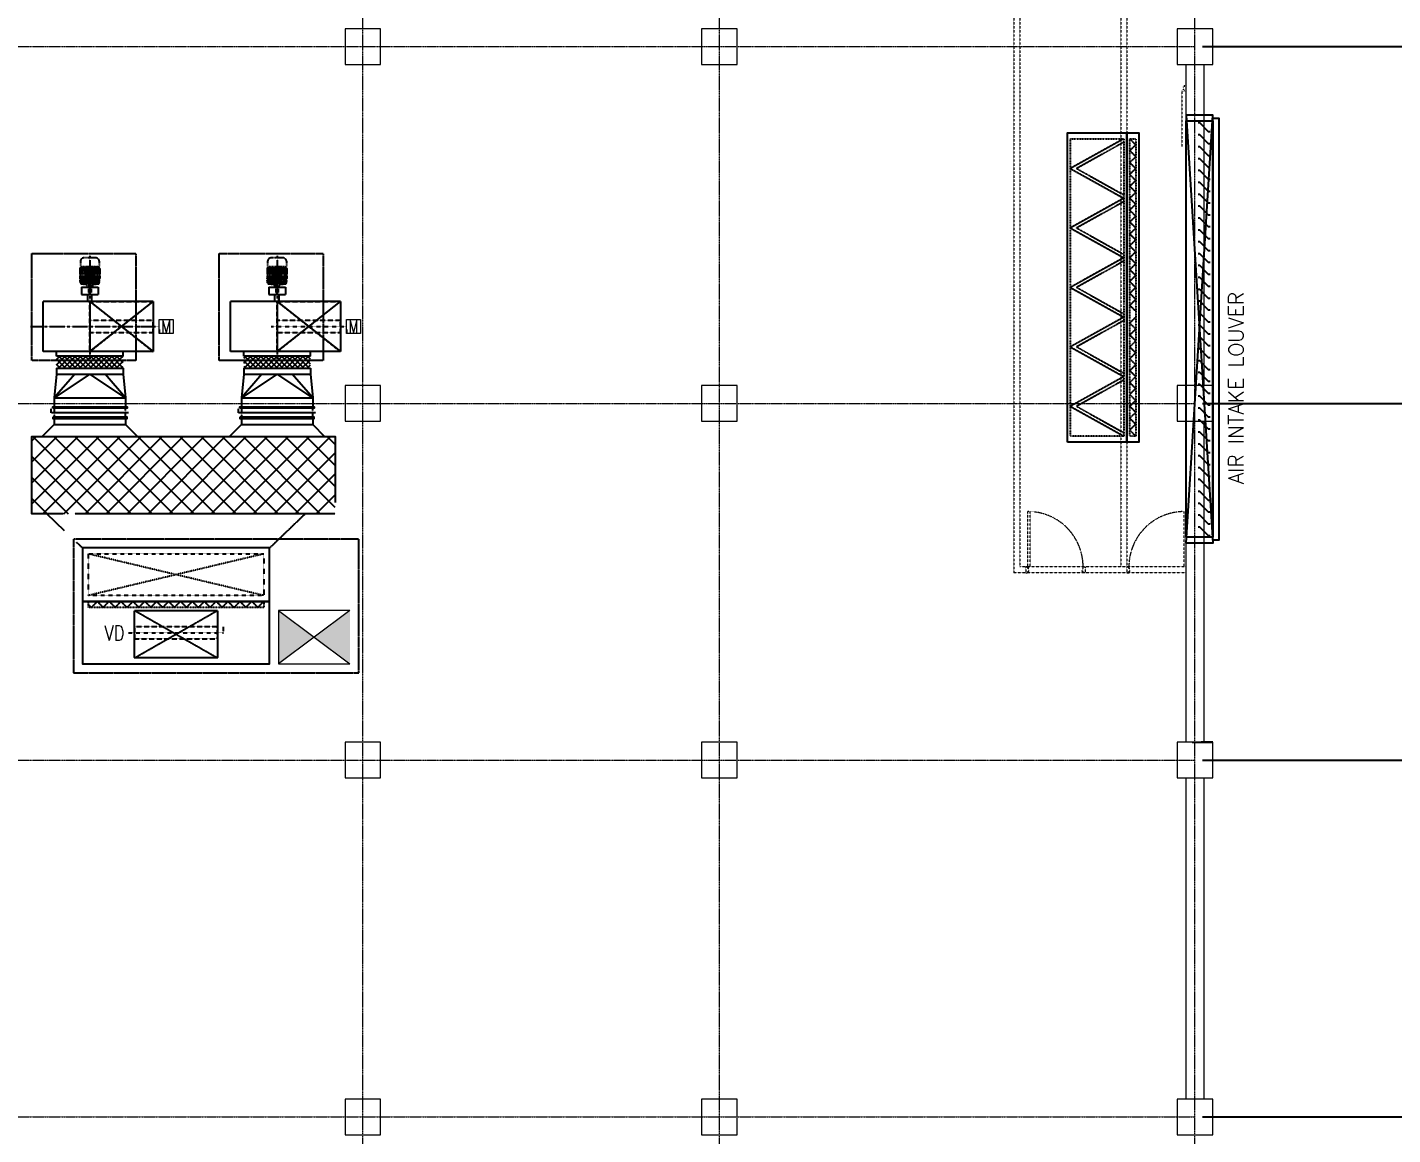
# Model space of a CAD drawing. Extents: x -59767 to 1106559, y -1290 to 1129522.
# Drawn here: x 135211 to 158185, y 562729 to 581354 of the extents above; entities that cross this region are included whole.
import ezdxf
from ezdxf.enums import TextEntityAlignment as Align

# ---------------------------------------------------------------- set-up
doc = ezdxf.new("R2010")
doc.units = 0
for name, pattern in [('CENTER', [2, 1.25, -0.25, 0.25, -0.25]), ('CENTER2', [1.125, 0.75, -0.125, 0.125, -0.125]), ('DASHED', [3.5, 2, -1.5]), ('HIDDEN', [0.375, 0.25, -0.125]), ('HIDDEN2', [0.1875, 0.125, -0.0625]), ('HIDDENX2', [0.75, 0.5, -0.25]), ('PHANTOM', [2.5, 1.25, -0.25, 0.25, -0.25, 0.25, -0.25]), ('PHANTOM2', [1.25, 0.625, -0.125, 0.125, -0.125, 0.125, -0.125])]:
    doc.linetypes.add(name, pattern=pattern)
doc.layers.get('0').update_dxf_attribs({"linetype": 'CONTINUOUS', "lineweight": 9})
doc.layers.get('Defpoints').update_dxf_attribs({"linetype": 'CONTINUOUS', "lineweight": 9})
for name, color, linetype in [('1', 2, 'CONTINUOUS'), ('D-OA', 3, 'CONTINUOUS'), ('EQ', 253, 'CONTINUOUS'), ('EQUIP', 6, 'CONTINUOUS'), ('EQUIP-PAD', 1, 'PHANTOM2'), ('EQUIPMENT', 6, 'CONTINUOUS'), ('SA-102', 3, 'CONTINUOUS'), ('SIZE', 2, 'CONTINUOUS'), ('VD', 2, 'HIDDEN')]:
    doc.layers.add(name, color=color, linetype=linetype)
for name, color, linetype, lineweight in [('COLUMN', 2, 'CONTINUOUS', 9), ('TEXT', 3, 'CONTINUOUS', 9), ('WALL_200', 3, 'CONTINUOUS', 9), ('중심선', 1, 'CENTER', 9), ('치수선', 6, 'CONTINUOUS', 9)]:
    doc.layers.add(name, color=color, linetype=linetype, lineweight=lineweight)
doc.styles.add('ROMANS', font='romans.shx', dxfattribs={"bigfont": 'whgtxt.shx'})
doc.styles.add('S', font='SIMPLEX')
doc.styles.get("Standard").update_dxf_attribs({"font": 'romans.shx', "bigfont": 'whtgtxt.shx'})
doc.dimstyles.new('ISO-25', dxfattribs={"dimscale": 200, "dimtxt": 3, "dimasz": 2.5, "dimexe": 1.25, "dimexo": 0.625, "dimtad": 1, "dimdec": 0, "dimdsep": 46, "dimtxsty": 'Standard', "dimcen": 2.5, "dimadec": 0, "dimazin": 0, "dimtp": 0.1, "dimtm": 0.1, "dimtfac": 0.6, "dimtdec": 0, "dimtmove": 0, "dimatfit": 3, "dimfxl": 1, "dimtvp": 1, "dimtolj": 1, "dimarcsym": 0})

# ---------------------------------------------------------------- blocks, each defined once
blk = doc.blocks.new('column600')
at = {"layer": 'COLUMN', "linetype": 'Continuous'}
blk.add_lwpolyline([(-300, -300), (300, -300), (300, 300), (-300, 300)], close=True, dxfattribs=at)
blk = doc.blocks.new('*D168')
at = {"layer": 'Defpoints', "color": 0}
for p in [(154858, 563029), (168302, 563029), (154858, 555029)]:
    blk.add_point(p, dxfattribs=at)
at = {"layer": '치수선', "color": 0, "lineweight": -2}
for p, q in [((154983, 563029), (168552, 563029)), ((168302, 555529), (168302, 562529)), ((154983, 555029), (168552, 555029))]:
    blk.add_line(p, q, dxfattribs=at)
at = {"layer": '치수선', "color": 0}
for points in [[(168386, 562529), (168219, 562529), (168302, 563029)], [(168219, 555529), (168386, 555529), (168302, 555029)]]:
    blk.add_solid(points, dxfattribs=at)
at = {"layer": '치수선', "color": 0, "insert": (167877, 559029), "char_height": 600, "attachment_point": 5, "rotation": 90}
blk.add_mtext('\\A1;8000', dxfattribs=at)
blk = doc.blocks.new('*D169')
at = {"layer": 'Defpoints', "color": 0}
for p in [(154858, 569029), (154858, 563029), (168302, 563029)]:
    blk.add_point(p, dxfattribs=at)
at = {"layer": '치수선', "color": 0, "lineweight": -2}
for p, q in [((154983, 569029), (168552, 569029)), ((168302, 568529), (168302, 563529)), ((154983, 563029), (168552, 563029))]:
    blk.add_line(p, q, dxfattribs=at)
at = {"layer": '치수선', "color": 0}
for points in [[(168386, 568529), (168219, 568529), (168302, 569029)], [(168219, 563529), (168386, 563529), (168302, 563029)]]:
    blk.add_solid(points, dxfattribs=at)
at = {"layer": '치수선', "color": 0, "insert": (167877, 566029), "char_height": 600, "attachment_point": 5, "rotation": 90}
blk.add_mtext('\\A1;6000', dxfattribs=at)
blk = doc.blocks.new('*D170')
at = {"layer": 'Defpoints', "color": 0}
for p in [(154858, 575029), (168302, 575029), (154858, 569029)]:
    blk.add_point(p, dxfattribs=at)
at = {"layer": '치수선', "color": 0, "lineweight": -2}
for p, q in [((154983, 575029), (168552, 575029)), ((168302, 569529), (168302, 574529)), ((154983, 569029), (168552, 569029))]:
    blk.add_line(p, q, dxfattribs=at)
at = {"layer": '치수선', "color": 0}
for points in [[(168386, 574529), (168219, 574529), (168302, 575029)], [(168219, 569529), (168386, 569529), (168302, 569029)]]:
    blk.add_solid(points, dxfattribs=at)
at = {"layer": '치수선', "color": 0, "insert": (167877, 572029), "char_height": 600, "attachment_point": 5, "rotation": 90}
blk.add_mtext('\\A1;6000', dxfattribs=at)
blk = doc.blocks.new('*D173')
at = {"layer": 'Defpoints', "color": 0}
for p in [(154858, 581029), (154858, 575029), (168302, 575029)]:
    blk.add_point(p, dxfattribs=at)
at = {"layer": '치수선', "color": 0, "lineweight": -2}
for p, q in [((154983, 581029), (168552, 581029)), ((168302, 580529), (168302, 575529)), ((154983, 575029), (168552, 575029))]:
    blk.add_line(p, q, dxfattribs=at)
at = {"layer": '치수선', "color": 0}
for points in [[(168386, 580529), (168219, 580529), (168302, 581029)], [(168219, 575529), (168386, 575529), (168302, 575029)]]:
    blk.add_solid(points, dxfattribs=at)
at = {"layer": '치수선', "color": 0, "insert": (167877, 578029), "char_height": 600, "attachment_point": 5, "rotation": 90}
blk.add_mtext('\\A1;6000', dxfattribs=at)
blk = doc.blocks.new('*D177')
at = {"layer": 'Defpoints', "color": 0}
for p in [(154858, 581679), (171393, 581679), (154858, 581029)]:
    blk.add_point(p, dxfattribs=at)
at = {"layer": '치수선', "color": 0, "lineweight": -2}
for p, q in [((171393, 582179), (171393, 584441)), ((154983, 581679), (171643, 581679)), ((171393, 581029), (171393, 581679)), ((154983, 581029), (171643, 581029)), ((171393, 580529), (171393, 580029))]:
    blk.add_line(p, q, dxfattribs=at)
at = {"layer": '치수선', "color": 0}
for points in [[(171310, 582179), (171477, 582179), (171393, 581679)], [(171477, 580529), (171310, 580529), (171393, 581029)]]:
    blk.add_solid(points, dxfattribs=at)
at = {"layer": '치수선', "color": 0, "insert": (170968, 583560), "char_height": 600, "attachment_point": 5, "rotation": 90}
blk.add_mtext('\\A1;650', dxfattribs=at)
blk = doc.blocks.new('15HPM1')
at = {"color": 6, "linetype": 'PHANTOM'}
for p, q in [((-21, -110), (-21, 0)), ((-21, 0), (0, 0)), ((21, 0), (0, 0)), ((21, -110), (21, 0)), ((-139, -218), (-167, -234)), ((-159, -163), (-165, -211)), ((-137, -211), (-165, -211)), ((-156, -161), (-163, -211)), ((-139, -218), (-163, -234)), ((-153, -161), (-159, -211)), ((-139, -218), (-159, -234)), ((-147, -163), (-153, -211)), ((-136, -218), (-153, -234)), ((-136, -218), (-153, -234)), ((-136, -218), (-153, -234)), ((-139, -167), (-145, -211)), ((-136, -218), (-145, -234)), ((-138, -167), (-144, -211)), ((-136, -218), (-144, -234)), ((-88, -146), (-140, -146)), ((-139, -215), (141, -215)), ((-139, -218), (-139, -215)), ((-131, -168), (-137, -215)), ((-136, -323), (-136, -218)), ((-130, -169), (-135, -211)), ((-131, -218), (-135, -234)), ((-128, -169), (-133, -211)), ((-133, -211), (-121, -211)), ((-126, -218), (-133, -234)), ((-126, -323), (-126, -218)), ((-104, -189), (-121, -189)), ((-121, -215), (-121, -189)), ((-121, -323), (-121, -215)), ((-103, -218), (-121, -218)), ((-117, -215), (-117, -189)), ((-117, -323), (-117, -218)), ((-114, -169), (-116, -189)), ((-109, -215), (-109, -189)), ((-109, -323), (-109, -218)), ((-106, -144), (-106, -141)), ((-103, -218), (-103, -215)), ((-98, -211), (-98, -174)), ((-86, -218), (-98, -234)), ((-96, -211), (-96, -175)), ((-76, -218), (-96, -234)), ((-90, -156), (-78, -144)), ((-89, -222), (-89, -215)), ((-88, -158), (-76, -146)), ((-82, -211), (-82, -177)), ((-73, -218), (-82, -234)), ((-81, -173), (-79, -164)), ((-80, -211), (-80, -179)), ((-63, -218), (-80, -234)), ((-79, -173), (-76, -165)), ((-76, -146), (-76, -157)), ((-76, -165), (-76, -211)), ((-76, -223), (-76, -218)), ((-65, -211), (-65, -178)), ((-60, -218), (-65, -234)), ((-63, -211), (-63, -179)), ((-48, -218), (-63, -234)), ((-63, -226), (-63, -218)), ((-60, -136), (-60, -120)), ((0, -138), (-60, -138)), ((0, -118), (-58, -118)), ((-57, -153), (-50, -145)), ((-54, -154), (-48, -146)), ((-48, -146), (-48, -211)), ((-48, -211), (-48, -184)), ((-48, -218), (-48, -428)), ((-45, -218), (-48, -234)), ((-45, -211), (-45, -185)), ((-33, -218), (-45, -234)), ((-40, -168), (-35, -163)), ((-38, -170), (-33, -165)), ((-33, -165), (-33, -211)), ((-33, -218), (-33, -428)), ((-30, -211), (-30, -171)), ((-27, -159), (-20, -145)), ((-27, -211), (-27, -171)), ((-18, -218), (-27, -234)), ((-24, -159), (-18, -146)), ((-22, -110), (0, -110)), ((-22, -118), (-22, -110)), ((-18, -146), (-18, -211)), ((-18, -218), (-18, -428)), ((-14, -218), (-14, -428)), ((-14, -218), (-11, -234)), ((-11, -211), (-11, -178)), ((-9, -172), (-4, -164)), ((-8, -211), (-8, -180)), ((-2, -218), (-8, -234)), ((-6, -173), (-2, -165)), ((22, -110), (0, -110)), ((0, -118), (58, -118)), ((0, -138), (60, -138)), ((6, -173), (2, -165)), ((2, -218), (8, -234)), ((9, -172), (4, -164)), ((8, -211), (8, -180)), ((11, -211), (11, -178)), ((14, -218), (11, -234)), ((14, -218), (14, -428)), ((18, -146), (18, -211)), ((24, -159), (18, -146)), ((18, -218), (18, -428)), ((18, -218), (27, -234)), ((27, -159), (20, -145)), ((22, -118), (22, -110)), ((27, -211), (27, -171)), ((30, -211), (30, -171)), ((33, -165), (33, -211)), ((38, -170), (33, -165)), ((33, -218), (33, -428)), ((33, -218), (45, -234)), ((40, -168), (35, -163)), ((45, -211), (45, -185)), ((45, -218), (48, -234)), ((48, -146), (48, -211)), ((54, -154), (48, -146)), ((48, -211), (48, -184)), ((48, -218), (48, -428)), ((48, -218), (63, -234)), ((57, -153), (50, -145)), ((60, -136), (60, -120)), ((60, -218), (65, -234)), ((63, -211), (63, -179)), ((63, -226), (63, -218)), ((63, -218), (80, -234)), ((65, -211), (65, -178)), ((73, -218), (82, -234)), ((88, -158), (76, -146)), ((76, -146), (76, -157)), ((76, -165), (76, -211)), ((79, -173), (76, -165)), ((76, -218), (96, -234)), ((76, -223), (76, -218)), ((90, -156), (78, -144)), ((81, -173), (79, -164)), ((80, -211), (80, -179)), ((82, -211), (82, -177)), ((86, -218), (98, -234)), ((88, -146), (140, -146)), ((89, -222), (89, -215)), ((96, -211), (96, -175)), ((98, -211), (98, -174)), ((103, -218), (103, -215)), ((103, -218), (121, -218)), ((104, -189), (121, -189)), ((106, -144), (106, -141)), ((109, -215), (109, -189)), ((109, -323), (109, -218)), ((114, -169), (116, -189)), ((117, -215), (117, -189)), ((117, -323), (117, -218)), ((121, -215), (121, -189)), ((133, -211), (121, -211)), ((121, -323), (121, -215)), ((126, -323), (126, -218)), ((126, -218), (133, -234)), ((128, -169), (133, -211)), ((130, -169), (135, -211)), ((131, -168), (137, -215)), ((131, -218), (135, -234)), ((136, -323), (136, -218)), ((136, -218), (153, -234)), ((136, -218), (153, -234)), ((136, -218), (153, -234)), ((136, -218), (145, -234)), ((136, -218), (144, -234)), ((137, -211), (165, -211)), ((138, -167), (144, -211)), ((139, -167), (145, -211)), ((139, -218), (139, -215)), ((139, -218), (167, -234)), ((139, -218), (163, -234)), ((139, -218), (159, -234)), ((147, -163), (153, -211)), ((153, -161), (159, -211)), ((156, -161), (163, -211)), ((159, -163), (165, -211)), ((-167, -323), (-167, -234)), ((-167, -412), (-167, -323)), ((-167, -412), (-139, -428)), ((-163, -323), (-163, -234)), ((-163, -412), (-163, -323)), ((-163, -412), (-139, -428)), ((-159, -323), (-159, -234)), ((-159, -412), (-159, -323)), ((-159, -412), (-139, -428)), ((-159, -431), (141, -431)), ((-159, -525), (-159, -431)), ((-153, -323), (-153, -234)), ((-153, -323), (-153, -234)), ((-153, -412), (-153, -323)), ((-153, -412), (-153, -323)), ((-153, -412), (-136, -428)), ((-153, -412), (-136, -428)), ((-153, -412), (-136, -428)), ((-145, -323), (-145, -234)), ((-145, -412), (-145, -323)), ((-145, -412), (-136, -428)), ((-144, -323), (-144, -234)), ((-144, -412), (-144, -323)), ((-144, -412), (-136, -428)), ((-139, -431), (-139, -428)), ((-136, -428), (-136, -323)), ((-135, -323), (-135, -234)), ((-135, -412), (-135, -323)), ((-135, -412), (-131, -428)), ((-133, -323), (-133, -234)), ((-133, -412), (-133, -323)), ((-133, -412), (-126, -428)), ((-126, -428), (-126, -323)), ((-121, -431), (-121, -323)), ((-121, -428), (-103, -428)), ((-117, -428), (-117, -323)), ((-109, -428), (-109, -323)), ((-103, -431), (-103, -428)), ((-98, -323), (-98, -234)), ((-98, -412), (-98, -323)), ((-98, -412), (-86, -428)), ((-96, -323), (-96, -234)), ((-96, -412), (-96, -323)), ((-96, -412), (-76, -428)), ((-89, -431), (-89, -424)), ((-82, -323), (-82, -234)), ((-82, -412), (-82, -323)), ((-82, -412), (-73, -428)), ((-80, -323), (-80, -234)), ((-80, -412), (-80, -323)), ((-80, -412), (-63, -428)), ((-76, -428), (-76, -423)), ((-65, -234), (-65, -412)), ((-65, -412), (-60, -428)), ((-63, -234), (-63, -412)), ((-63, -412), (-48, -428)), ((-63, -428), (-63, -420)), ((-48, -234), (-48, -412)), ((-48, -412), (-45, -428)), ((-45, -234), (-45, -412)), ((-45, -412), (-33, -428)), ((-30, -234), (-30, -428)), ((-27, -234), (-27, -412)), ((-27, -412), (-18, -428)), ((-11, -412), (-14, -428)), ((-11, -234), (-11, -412)), ((-8, -234), (-8, -412)), ((-8, -412), (-2, -428)), ((8, -412), (2, -428)), ((8, -234), (8, -412)), ((11, -234), (11, -412)), ((11, -412), (14, -428)), ((27, -412), (18, -428)), ((27, -234), (27, -412)), ((30, -234), (30, -428)), ((45, -412), (33, -428)), ((45, -234), (45, -412)), ((48, -412), (45, -428)), ((48, -234), (48, -412)), ((63, -412), (48, -428)), ((65, -412), (60, -428)), ((63, -234), (63, -412)), ((80, -412), (63, -428)), ((63, -428), (63, -420)), ((65, -234), (65, -412)), ((82, -412), (73, -428)), ((96, -412), (76, -428)), ((76, -428), (76, -423)), ((80, -323), (80, -234)), ((80, -412), (80, -323)), ((82, -323), (82, -234)), ((82, -412), (82, -323)), ((98, -412), (86, -428)), ((89, -431), (89, -424)), ((96, -323), (96, -234)), ((96, -412), (96, -323)), ((98, -323), (98, -234)), ((98, -412), (98, -323)), ((103, -431), (103, -428)), ((121, -428), (103, -428)), ((109, -428), (109, -323)), ((117, -428), (117, -323)), ((121, -431), (121, -323)), ((126, -428), (126, -323)), ((133, -412), (126, -428)), ((135, -412), (131, -428)), ((133, -323), (133, -234)), ((133, -412), (133, -323)), ((135, -323), (135, -234)), ((135, -412), (135, -323)), ((136, -428), (136, -323)), ((153, -412), (136, -428)), ((153, -412), (136, -428)), ((153, -412), (136, -428)), ((145, -412), (136, -428)), ((144, -412), (136, -428)), ((167, -412), (139, -428)), ((163, -412), (139, -428)), ((159, -412), (139, -428)), ((139, -431), (139, -428)), ((144, -323), (144, -234)), ((144, -412), (144, -323)), ((145, -323), (145, -234)), ((145, -412), (145, -323)), ((153, -323), (153, -234)), ((153, -323), (153, -234)), ((153, -412), (153, -323)), ((153, -412), (153, -323)), ((159, -323), (159, -234)), ((159, -412), (159, -323)), ((159, -525), (159, -431)), ((163, -323), (163, -234)), ((163, -412), (163, -323)), ((167, -323), (167, -234)), ((167, -412), (167, -323)), ((-102, -582), (103, -582))]:
    blk.add_line(p, q, dxfattribs=at)
for centre, radius, start, end in [((-140, -166), 19.4, 90, 172.2068), ((-140, -163), 16.7, 90, 172.2068), ((-136, -163), 16.7, 90, 172.2068), ((-127, -166), 19.4, 90, 172.2068), ((-116, -170), 23.6, 90.0001, 172.2068), ((-114, -170), 23.6, 90.0001, 172.2068), ((-104, -173), 27, 96.9319, 171.2119), ((-103, -173), 26.4, 90, 172.2068), ((-102, -173), 26.4, 90.0001, 172.2068), ((-88, -173), 26.4, 90.0001, 172.2068), ((-108, -144), 2, 273.5033, 359.995), ((-104, -141), 2, 93.9961, 180.0071), ((-67, -671), 533, 89.5181, 93.9956), ((-73, -174), 25, 134.5088, 180), ((-71, -175), 25, 134.5088, 180), ((-59, -179), 23.5, 163.9934, 180.0002), ((-59, -179), 20.8, 163.9934, 180.0002), ((-24, -178), 41.7, 142.4521, 180), ((-62, -136), 2, 269.5183, 359.9718), ((-21, -179), 41.7, 142.4521, 180), ((-58, -120), 2, 90, 180), ((-24, -185), 23.7, 133.2315, 180.0001), ((-24, -185), 20.8, 133.2315, 180.0001), ((-2, -171), 27.8, 154.3206, 180.0001), ((1, -171), 27.8, 154.3206, 180.0001), ((6, -180), 16.8, 151.073, 180.0004), ((6, -180), 13.9, 151.073, 180.0004), ((-6, -180), 13.9, 359.9996, 28.927), ((-6, -180), 16.8, 359.9996, 28.927), ((-1, -171), 27.8, 359.9999, 25.6794), ((2, -171), 27.8, 359.9999, 25.6794), ((24, -185), 20.8, 359.9999, 46.7685), ((24, -185), 23.7, 359.9999, 46.7685), ((21, -179), 41.7, 0, 37.5479), ((24, -178), 41.7, 360, 37.5479), ((58, -120), 2, 0, 90), ((62, -136), 2, 180.0282, 270.4817), ((67, -671), 533, 86.0044, 90.4819), ((59, -179), 20.8, 359.9998, 16.0066), ((59, -179), 23.5, 359.9998, 16.0066), ((88, -173), 26.4, 7.7932, 89.9999), ((71, -175), 25, 0, 45.4912), ((73, -174), 25, 360, 45.4912), ((102, -173), 26.4, 7.7932, 89.9999), ((103, -173), 26.4, 7.7932, 90), ((104, -141), 2, 359.9929, 86.0039), ((108, -144), 2, 180.005, 266.4967), ((104, -173), 27, 8.7881, 83.0681), ((114, -170), 23.6, 7.7932, 89.9999), ((116, -170), 23.6, 7.7932, 89.9999), ((127, -166), 19.4, 7.7932, 90), ((136, -163), 16.7, 7.7932, 90), ((140, -163), 16.7, 7.7932, 90), ((140, -166), 19.4, 7.7932, 90), ((-102, -525), 57, 180, 270), ((102, -525), 57, 270, 0)]:
    blk.add_arc(centre, radius, start, end, dxfattribs=at)

msp = doc.modelspace()

# ---------------------------------------------------------------- hatches: boundary and pattern name
at = {"layer": '1', "lineweight": 9}
msp.add_hatch(color=256, dxfattribs=at).paths.add_polyline_path([(139438.8, 571547.8), (139438.8, 570647.8), (140038.8, 571097.8), (140638.8, 570647.8), (140638.8, 571547.8), (140038.8, 571097.8)])
at = {"layer": 'D-OA', "ltscale": 0.5}
h = msp.add_hatch(dxfattribs=at)
h.set_pattern_fill('ANSI37', color=1, scale=2000, angle=180, style=0)
h.set_pattern_definition([(45, (-765521, 470500.27), (-176.776695, 176.776695), []), (135, (-765521, 470500.27), (-176.776695, -176.776695), [])])
edge = h.paths.add_edge_path()
edge.add_line((140389.2, 573172.8), (135289.2, 573172.8))
edge.add_line((135289.2, 573172.8), (135289.2, 574472.8))
edge.add_line((135289.2, 574472.8), (140389.2, 574472.8))
edge.add_line((140389.2, 574472.8), (140389.2, 573361.5))
at = {"layer": 'EQUIP', "ltscale": 0.5}
h = msp.add_hatch(dxfattribs=at)
h.set_pattern_fill('ANSI37', color=1, scale=500, style=0)
h.set_pattern_definition([(225, (159349.29, 600915.363), (44.19417, -44.19417), []), (315, (159349.29, 600915.363), (44.19417, 44.19417), [])])
h.paths.add_polyline_path([(135704.1, 575821.1), (135704.1, 575621.1), (136824.8, 575621.1), (136824.8, 575821.1)])
h = msp.add_hatch(dxfattribs=at)
h.set_pattern_fill('ANSI37', color=1, scale=500, style=0)
h.set_pattern_definition([(225, (156199.29, 600915.363), (44.19417, -44.19417), []), (315, (156199.29, 600915.363), (44.19417, 44.19417), [])])
h.paths.add_polyline_path([(138854.1, 575821.1), (138854.1, 575621.1), (139974.8, 575621.1), (139974.8, 575821.1)])

# ---------------------------------------------------------------- linework, layer by layer
at = {"color": 6, "linetype": 'HIDDEN', "ltscale": 0.5}
for p, q in [((151811, 581579.1), (151811, 572179.1)), ((151911, 581579.1), (151911, 572279.1)), ((153611, 581579.1), (153611, 572279.1)), ((153711, 581579.1), (153711, 572279.1)), ((154636, 580279.1), (154636, 579349.9)), ((152086, 572279.1), (152086, 573208.2)), ((154711, 572279.1), (151911, 572279.1)), ((154711, 572179.1), (151811, 572179.1))]:
    msp.add_line(p, q, dxfattribs=at)
for points in [[(154711, 580279.1), (154711, 580379.1), (154676, 580379.1), (154676, 580354.1), (154661, 580354.1), (154661, 580304.1), (154676, 580304.1), (154676, 580279.1)], [(152011, 572279.1), (152011, 572179.1), (152046, 572179.1), (152046, 572204.1), (152061, 572204.1), (152061, 572254.1), (152046, 572254.1), (152046, 572279.1)], [(153011, 572279.1), (153011, 572179.1), (152976, 572179.1), (152976, 572204.1), (152961, 572204.1), (152961, 572254.1), (152976, 572254.1), (152976, 572279.1)], [(153711, 572279.1), (153711, 572179.1), (153746, 572179.1), (153746, 572204.1), (153761, 572204.1), (153761, 572254.1), (153746, 572254.1), (153746, 572279.1)]]:
    msp.add_lwpolyline(points, close=True, dxfattribs=at)
for points in [[(154676, 580279.1), (154636, 580279.1)], [(152046, 572279.1), (152086, 572279.1)]]:
    msp.add_lwpolyline(points, dxfattribs=at)
for points in [[(152046, 572279.1), (152046, 573209.1, -0.4142136), (152976, 572279.1, -0.4142136)], [(154676, 572279.1), (154676, 573209.1, 0.4142136), (153746, 572279.1, 0.4142136)]]:
    msp.add_lwpolyline(points, format="xyb", dxfattribs=at)
at = {"layer": '1', "lineweight": 9}
for p, q in [((140638.8, 571547.8), (139438.8, 571547.8)), ((139438.8, 571547.8), (139438.8, 570647.8)), ((140638.8, 571547.8), (139438.8, 570647.8)), ((139438.8, 571547.8), (140638.8, 570647.8)), ((139438.8, 570647.8), (140638.8, 570647.8))]:
    msp.add_line(p, q, dxfattribs=at)
at = {"layer": '1', "ltscale": 0.5}
for p, q in [((154811, 569329.1), (155161, 569329.1)), ((155161, 569329.1), (154961, 569329.1))]:
    msp.add_line(p, q, dxfattribs=at)
at = {"layer": '1'}
msp.add_lwpolyline([(155161, 579779.1), (155161, 572779.1), (154711, 572779.1), (154711, 579779.1)], close=True, dxfattribs=at)
at = {"layer": 'D-OA', "ltscale": 0.5}
for p, q in [((135703.8, 575521.9), (135663.8, 575121.9)), ((136264.2, 575521.9), (135663.8, 575121.9)), ((136009.6, 575521.9), (135663.8, 575121.9)), ((135703.8, 575621.9), (136824.6, 575621.9)), ((135703.8, 575621.9), (135703.8, 575521.9)), ((135703.8, 575521.9), (136824.6, 575521.9)), ((136864.6, 575121.9), (136264.2, 575521.9)), ((136864.6, 575121.9), (136518.8, 575521.9)), ((136824.6, 575621.9), (136824.6, 575521.9)), ((136824.6, 575521.9), (136864.6, 575121.9)), ((138853.8, 575521.9), (138813.8, 575121.9)), ((139414.2, 575521.9), (138813.8, 575121.9)), ((139159.6, 575521.9), (138813.8, 575121.9)), ((138853.8, 575621.9), (138853.8, 575521.9)), ((138853.8, 575621.9), (139974.6, 575621.9)), ((138853.8, 575521.9), (139974.6, 575521.9)), ((140014.6, 575121.9), (139414.2, 575521.9)), ((140014.6, 575121.9), (139668.8, 575521.9)), ((139974.6, 575621.9), (139974.6, 575521.9)), ((139974.6, 575521.9), (140014.6, 575121.9)), ((135663.8, 575121.9), (135663.8, 574972.8)), ((135663.8, 575121.9), (136864.6, 575121.9)), ((136864.6, 575121.9), (136864.6, 574972.8)), ((138813.8, 575121.9), (138813.8, 574972.8)), ((138813.8, 575121.9), (140014.6, 575121.9)), ((140014.6, 575121.9), (140014.6, 574972.8)), ((135663.8, 574972.8), (136864.6, 574972.8)), ((138813.8, 574972.8), (140014.6, 574972.8)), ((135663.8, 574672.8), (135463.8, 574472.8)), ((135663.8, 574772.8), (135663.8, 574672.8)), ((135663.8, 574772.8), (136864.6, 574772.8)), ((135663.8, 574672.8), (136864.6, 574672.8)), ((136864.6, 574772.8), (136864.6, 574672.8)), ((136864.6, 574672.8), (137064.6, 574472.8)), ((138813.8, 574672.8), (138613.8, 574472.8)), ((138813.8, 574772.8), (138813.8, 574672.8)), ((138813.8, 574772.8), (140014.6, 574772.8)), ((138813.8, 574672.8), (140014.6, 574672.8)), ((140014.6, 574772.8), (140014.6, 574672.8)), ((140014.6, 574672.8), (140214.6, 574472.8)), ((135838.8, 572885.3), (135538.8, 573172.8))]:
    msp.add_line(p, q, dxfattribs=at)
at = {"layer": 'D-OA', "linetype": 'HIDDENX2'}
for p, q in [((139288.8, 572597.8), (139888.8, 573172.8)), ((137013.8, 571547.8), (138413.8, 570747.8)), ((137013.8, 570747.8), (138413.8, 571547.8))]:
    msp.add_line(p, q, dxfattribs=at)
at = {"layer": 'D-OA', "linetype": 'HIDDENX2', "ltscale": 0.5}
msp.add_line((136138.8, 572597.8), (136038.8, 572693.6), dxfattribs=at)
at = {"layer": 'D-OA'}
msp.add_lwpolyline([(135813.4, 573172.8), (135289.2, 573172.8), (135289.2, 574472.8), (140389.2, 574472.8), (140389.2, 573361.5)], dxfattribs=at)
at = {"layer": 'D-OA', "linetype": 'HIDDENX2'}
msp.add_lwpolyline([(140389.2, 573172.8), (136013.4, 573172.8)], dxfattribs=at)
msp.add_lwpolyline([(137013.8, 570747.8), (137013.8, 571547.8), (138413.8, 571547.8), (138413.8, 570747.8)], close=True, dxfattribs=at)
at = {"layer": 'EQ'}
msp.add_line((153711, 574379.1), (153711, 579579.1), dxfattribs=at)
at = {"layer": 'EQ', "color": 6}
msp.add_lwpolyline([(154711, 572679.1), (155161, 579879.1), (154711, 579879.1), (155161, 572679.1)], close=True, dxfattribs=at)
at = {"layer": 'EQ', "color": 1}
for points in [[(155112, 579595), (155087.5, 579595), (154937.4, 579745.1), (154909.8, 579745.1)], [(155112, 579395.9), (155087.5, 579395.9), (154937.4, 579546), (154909.8, 579546)], [(155112, 579193.8), (155087.5, 579193.8), (154937.4, 579343.9), (154909.8, 579343.9)], [(155112, 578994.7), (155087.5, 578994.7), (154937.4, 579144.8), (154909.8, 579144.8)], [(155112, 578795.6), (155087.5, 578795.6), (154937.4, 578945.7), (154909.8, 578945.7)], [(155112, 578593.5), (155087.5, 578593.5), (154937.4, 578743.6), (154909.8, 578743.6)], [(155112, 578394.4), (155087.5, 578394.4), (154937.4, 578544.5), (154909.8, 578544.5)], [(155112, 578195.3), (155087.5, 578195.3), (154937.4, 578345.4), (154909.8, 578345.4)], [(155112, 577996.2), (155087.5, 577996.2), (154937.4, 578146.3), (154909.8, 578146.3)], [(155112, 577794.1), (155087.5, 577794.1), (154937.4, 577944.2), (154909.8, 577944.2)], [(155112, 577595), (155087.5, 577595), (154937.4, 577745.1), (154909.8, 577745.1)], [(155112, 577395.9), (155087.5, 577395.9), (154937.4, 577546), (154909.8, 577546)], [(155112, 577196.9), (155087.5, 577196.9), (154937.4, 577346.9), (154909.8, 577346.9)], [(155112, 576994.7), (155087.5, 576994.7), (154937.4, 577144.8), (154909.8, 577144.8)], [(155112, 576795.6), (155087.5, 576795.6), (154937.4, 576945.7), (154909.8, 576945.7)], [(155112, 576596.6), (155087.5, 576596.6), (154937.4, 576746.6), (154909.8, 576746.6)], [(155112, 576394.4), (155087.5, 576394.4), (154937.4, 576544.5), (154909.8, 576544.5)], [(155112, 576195.3), (155087.5, 576195.3), (154937.4, 576345.4), (154909.8, 576345.4)], [(155112, 575996.2), (155087.5, 575996.2), (154937.4, 576146.3), (154909.8, 576146.3)], [(155112, 575797.2), (155087.5, 575797.2), (154937.4, 575947.2), (154909.8, 575947.2)], [(155112, 575595), (155087.5, 575595), (154937.4, 575745.1), (154909.8, 575745.1)], [(155112, 575395.9), (155087.5, 575395.9), (154937.4, 575546), (154909.8, 575546)], [(155112, 575196.9), (155087.5, 575196.9), (154937.4, 575346.9), (154909.8, 575346.9)], [(155112, 574997.8), (155087.5, 574997.8), (154937.4, 575147.9), (154909.8, 575147.9)], [(155112, 574795.6), (155087.5, 574795.6), (154937.4, 574945.7), (154909.8, 574945.7)], [(155112, 574596.6), (155087.5, 574596.6), (154937.4, 574746.6), (154909.8, 574746.6)], [(155112, 574397.5), (155087.5, 574397.5), (154937.4, 574547.5), (154909.8, 574547.5)], [(155112, 574195.3), (155087.5, 574195.3), (154937.4, 574345.4), (154909.8, 574345.4)], [(155112, 573996.2), (155087.5, 573996.2), (154937.4, 574146.3), (154909.8, 574146.3)], [(155112, 573797.2), (155087.5, 573797.2), (154937.4, 573947.2), (154909.8, 573947.2)], [(155112, 573598.1), (155087.5, 573598.1), (154937.4, 573748.2), (154909.8, 573748.2)], [(155112, 573395.9), (155087.5, 573395.9), (154937.4, 573546), (154909.8, 573546)], [(155112, 573196.9), (155087.5, 573196.9), (154937.4, 573346.9), (154909.8, 573346.9)], [(155112, 572997.8), (155087.5, 572997.8), (154937.4, 573147.9), (154909.8, 573147.9)], [(155112, 572798.7), (155087.5, 572798.7), (154937.4, 572948.8), (154909.8, 572948.8)]]:
    msp.add_lwpolyline(points, dxfattribs=at)
at = {"layer": 'EQ', "color": 2}
msp.add_lwpolyline([(155161, 572729.6), (155161, 579828.6), (155262.1, 579828.6), (155262.1, 572729.6)], close=True, dxfattribs=at)
at = {"layer": 'EQ'}
for points in [[(152711, 574379.1), (152711, 579579.1), (153711, 579579.1), (153711, 574379.1), (152711, 574379.1)], [(153711, 574379.1), (153711, 579579.1), (153911, 579579.1), (153911, 574379.1), (153711, 574379.1)]]:
    msp.add_lwpolyline(points, dxfattribs=at)
at = {"layer": 'EQ', "linetype": 'DASHED', "ltscale": 0.5}
for points in [[(152761, 579479.1), (153661, 579479.1), (153661, 574479.1), (152761, 574479.1), (152761, 579479.1)], [(153661, 579479.1), (152761, 578979.1), (153661, 578479.1)], [(153661, 579422.2), (152866, 578979.1), (153661, 578535.9)], [(153761, 579479.1), (153861, 579479.1), (153861, 574479.1), (153761, 574479.1), (153761, 579479.1)], [(153861, 579379.1), (153761, 579479.1)], [(153861, 579179.1), (153761, 579279.1), (153861, 579379.1)], [(153861, 578979.1), (153761, 579079.1), (153861, 579179.1)], [(153861, 578779.1), (153761, 578879.1), (153861, 578979.1)], [(153861, 578579.1), (153761, 578679.1), (153861, 578779.1)], [(153661, 578479.1), (152761, 577979.1), (153661, 577479.1)], [(153861, 578379.1), (153761, 578479.1), (153861, 578579.1)], [(153661, 578422.2), (152866, 577979.1), (153661, 577535.9)], [(153861, 578179.1), (153761, 578279.1), (153861, 578379.1)], [(153861, 577979.1), (153761, 578079.1), (153861, 578179.1)], [(153861, 577779.1), (153761, 577879.1), (153861, 577979.1)], [(153861, 577579.1), (153761, 577679.1), (153861, 577779.1)], [(153861, 577379.1), (153761, 577479.1), (153861, 577579.1)], [(153661, 577479.1), (152761, 576979.1), (153661, 576479.1)], [(153661, 577422.2), (152866, 576979.1), (153661, 576535.9)], [(153861, 577179.1), (153761, 577279.1), (153861, 577379.1)], [(153861, 576979.1), (153761, 577079.1), (153861, 577179.1)], [(153861, 576779.1), (153761, 576879.1), (153861, 576979.1)], [(153861, 576579.1), (153761, 576679.1), (153861, 576779.1)], [(153661, 576479.1), (152761, 575979.1), (153661, 575479.1)], [(153661, 576422.2), (152866, 575979.1), (153661, 575535.9)], [(153861, 576279.1), (153761, 576379.1), (153861, 576479.1)], [(153861, 576079.1), (153761, 576179.1), (153861, 576279.1)], [(153861, 575879.1), (153761, 575979.1), (153861, 576079.1)], [(153861, 575679.1), (153761, 575779.1), (153861, 575879.1)], [(153861, 575479.1), (153761, 575579.1), (153861, 575679.1)], [(153661, 575479.1), (152761, 574979.1), (153661, 574479.1)], [(153661, 575422.2), (152866, 574979.1), (153661, 574535.9)], [(153861, 575279.1), (153761, 575379.1), (153861, 575479.1)], [(153861, 575079.1), (153761, 575179.1), (153861, 575279.1)], [(153861, 574879.1), (153761, 574979.1), (153861, 575079.1)], [(153861, 574679.1), (153761, 574779.1), (153861, 574879.1)], [(153861, 574479.1), (153761, 574579.1), (153861, 574679.1)], [(136238.8, 571597.8), (136238.8, 571697.8), (139188.8, 571697.8), (139188.8, 571597.8), (136238.8, 571597.8)], [(136388.8, 571697.8), (136288.8, 571597.8), (136238.8, 571647.8)], [(136588.8, 571697.8), (136488.8, 571597.8), (136388.8, 571697.8)], [(136788.8, 571697.8), (136688.8, 571597.8), (136588.8, 571697.8)], [(136988.8, 571697.8), (136888.8, 571597.8), (136788.8, 571697.8)], [(137188.8, 571697.8), (137088.8, 571597.8), (136988.8, 571697.8)], [(137388.8, 571697.8), (137288.8, 571597.8), (137188.8, 571697.8)], [(137588.8, 571697.8), (137488.8, 571597.8), (137388.8, 571697.8)], [(137788.8, 571697.8), (137688.8, 571597.8), (137588.8, 571697.8)], [(137988.8, 571697.8), (137888.8, 571597.8), (137788.8, 571697.8)], [(138188.8, 571697.8), (138088.8, 571597.8), (137988.8, 571697.8)], [(138388.8, 571697.8), (138288.8, 571597.8), (138188.8, 571697.8)], [(138588.8, 571697.8), (138488.8, 571597.8), (138388.8, 571697.8)], [(138788.8, 571697.8), (138688.8, 571597.8), (138588.8, 571697.8)], [(138988.8, 571697.8), (138888.8, 571597.8), (138788.8, 571697.8)], [(139188.8, 571697.8), (139088.8, 571597.8), (138988.8, 571697.8)]]:
    msp.add_lwpolyline(points, dxfattribs=at)
at = {"layer": 'EQ', "linetype": 'HIDDEN2', "ltscale": 0.5}
for points in [[(136238.8, 571797.8), (136238.8, 572497.8), (139188.8, 572497.8), (139188.8, 571797.8), (136238.8, 571797.8)], [(139188.8, 572497.8), (136238.8, 571797.8), (136238.8, 571797.8)], [(139188.8, 571797.8), (136238.8, 572497.8), (136238.8, 572497.8)]]:
    msp.add_lwpolyline(points, dxfattribs=at)
at = {"layer": 'EQUIP', "color": 1, "linetype": 'CENTER2'}
for p, q in [((136263.8, 577517.8), (136263.8, 575746.2)), ((139413.8, 577517.8), (139413.8, 575746.2)), ((135265.1, 576322.8), (137311.4, 576322.8))]:
    msp.add_line(p, q, dxfattribs=at)
at = {"layer": 'EQUIP'}
for p, q in [((136123.1, 576985.7), (136404.6, 576985.7)), ((136123.1, 576985.7), (136123.1, 576862.5)), ((136123.1, 576862.5), (136404.6, 576862.5)), ((136228.6, 576745.3), (136228.6, 576862.5)), ((136299, 576745.3), (136299, 576862.5)), ((136404.6, 576985.7), (136404.6, 576862.5)), ((139273.1, 576985.7), (139554.6, 576985.7)), ((139273.1, 576985.7), (139273.1, 576862.5)), ((139273.1, 576862.5), (139554.6, 576862.5)), ((139378.6, 576745.3), (139378.6, 576862.5)), ((139449, 576745.3), (139449, 576862.5)), ((139554.6, 576985.7), (139554.6, 576862.5)), ((136263.8, 576745.3), (135478.8, 576745.3)), ((135478.8, 575900.3), (135478.8, 576745.3)), ((137328.8, 576745.3), (136263.8, 576745.3)), ((136263.8, 576745.3), (136263.8, 575900.3)), ((136263.8, 576745.3), (137328.8, 575900.3)), ((136263.8, 575900.3), (137328.8, 576745.3)), ((137328.8, 576745.3), (137328.8, 575900.3)), ((138628.8, 575900.3), (138628.8, 576745.3)), ((139413.8, 576745.3), (138628.8, 576745.3)), ((140478.8, 576745.3), (139413.8, 576745.3)), ((139413.8, 576745.3), (139413.8, 575900.3)), ((139413.8, 576745.3), (140478.8, 575900.3)), ((139413.8, 575900.3), (140478.8, 576745.3)), ((140478.8, 576745.3), (140478.8, 575900.3)), ((136263.8, 575900.3), (135478.8, 575900.3)), ((136824.6, 575821.9), (135703.1, 575821.9)), ((135703.8, 575824.6), (135703.8, 575897.2)), ((137328.8, 575900.3), (136263.8, 575900.3)), ((136823.8, 575824.6), (136823.8, 575900.3)), ((139413.8, 575900.3), (138628.8, 575900.3)), ((139974.6, 575821.9), (138853.1, 575821.9)), ((138853.8, 575824.6), (138853.8, 575897.2)), ((140478.8, 575900.3), (139413.8, 575900.3)), ((139973.8, 575824.6), (139973.8, 575900.3))]:
    msp.add_line(p, q, dxfattribs=at)
at = {"layer": 'EQUIP-PAD'}
for points in [[(137038.8, 575747.8), (135288.8, 575747.8), (135288.8, 577547.8), (137038.8, 577547.8)], [(140188.8, 575747.8), (138438.8, 575747.8), (138438.8, 577547.8), (140188.8, 577547.8)], [(140788.8, 570497.8), (140788.8, 572747.8), (136828.8, 572747.8), (136828.8, 572747.8), (135988.8, 572747.8), (135988.8, 570497.8), (136798.8, 570497.8), (136798.8, 570497.8)]]:
    msp.add_lwpolyline(points, close=True, dxfattribs=at)
at = {"layer": 'EQUIPMENT'}
for points in [[(136138.8, 572597.8), (136138.8, 571697.8), (139288.8, 571697.8), (139288.8, 572597.8), (136138.8, 572597.8)], [(136138.8, 571697.8), (136138.8, 570647.8), (139288.8, 570647.8), (139288.8, 571697.8), (136138.8, 571697.8)]]:
    msp.add_lwpolyline(points, dxfattribs=at)
at = {"layer": 'SA-102', "linetype": 'HIDDENX2', "ltscale": 0.5}
for p, q in [((136263.8, 575900.3), (137328.8, 576745.3)), ((136263.8, 576745.3), (137328.8, 575900.3)), ((139414.2, 575900.3), (140479.2, 576745.3)), ((139414.2, 576745.2), (140479.2, 575900.3))]:
    msp.add_line(p, q, dxfattribs=at)
for points in [[(136263.8, 576745.3), (137328.8, 576745.3), (137328.8, 575900.3), (136263.8, 575900.3)], [(139414.2, 576745.3), (140479.2, 576745.3), (140479.2, 575900.3), (139414.2, 575900.3)]]:
    msp.add_lwpolyline(points, close=True, dxfattribs=at)
at = {"layer": 'TEXT'}
for points in [[(137428.8, 576441.5), (137666.4, 576441.5), (137666.4, 576204), (137428.8, 576204)], [(140579.2, 576441.5), (140816.8, 576441.5), (140816.8, 576204), (140579.2, 576204)]]:
    msp.add_lwpolyline(points, close=True, dxfattribs=at)
at = {"layer": 'VD', "linetype": 'HIDDEN'}
for points in [[(136263.8, 576221.5), (137328.8, 576221.5), (137328.8, 576421.5), (136263.8, 576421.5), (136263.8, 576221.5)], [(139414.2, 576221.5), (140479.2, 576221.5), (140479.2, 576421.5), (139414.2, 576421.5), (139414.2, 576221.5)], [(137013.8, 571070.8), (138413.8, 571070.8), (138413.8, 571270.8), (137013.8, 571270.8), (137013.8, 571070.8)]]:
    msp.add_lwpolyline(points, dxfattribs=at)
at = {"layer": 'VD', "linetype": 'HIDDEN', "ltscale": 0.05}
for points in [[(136163.8, 576322.8), (137428.8, 576322.8), (137428.8, 576204)], [(139314.2, 576322.8), (140579.2, 576322.8), (140579.2, 576204)], [(136913.8, 571170.8), (138513.8, 571170.8), (138513.8, 571272)]]:
    msp.add_lwpolyline(points, dxfattribs=at)
at = {"layer": 'VD', "linetype": 'HIDDENX2'}
for points in [[(136914.6, 574872.8), (135613.8, 574872.8), (135613.8, 574943.4)], [(140064.6, 574872.8), (138763.8, 574872.8), (138763.8, 574943.4)]]:
    msp.add_lwpolyline(points, dxfattribs=at)
at = {"layer": 'VD', "linetype": 'Continuous'}
for points in [[(135638.8, 574947.8), (135638.8, 574972.8), (136889.6, 574972.8), (136889.6, 574947.8), (135638.8, 574947.8)], [(135638.8, 574797.8), (135638.8, 574772.8), (136889.6, 574772.8), (136889.6, 574797.8), (135638.8, 574797.8)], [(138788.8, 574947.8), (138788.8, 574972.8), (140039.6, 574972.8), (140039.6, 574947.8), (138788.8, 574947.8)], [(138788.8, 574797.8), (138788.8, 574772.8), (140039.6, 574772.8), (140039.6, 574797.8), (138788.8, 574797.8)]]:
    msp.add_lwpolyline(points, dxfattribs=at)
at = {"layer": 'VD'}
for points in [[(135663.8, 574797.8), (136864.6, 574797.8), (136864.6, 574947.8), (135663.8, 574947.8), (135663.8, 574797.8)], [(138813.8, 574797.8), (140014.6, 574797.8), (140014.6, 574947.8), (138813.8, 574947.8), (138813.8, 574797.8)]]:
    msp.add_lwpolyline(points, dxfattribs=at)
at = {"layer": 'WALL_200', "ltscale": 0.5}
for p, q in [((154711, 575329.1), (154710.7, 580729.1)), ((155007, 580729.1), (155007, 575329.1)), ((154711, 569329.1), (154710.7, 574729.1)), ((155007, 574729.1), (155007, 569329.1)), ((154711.5, 563329.1), (154711.3, 568729.1)), ((155007.6, 568729.1), (155007.5, 563329.1))]:
    msp.add_line(p, q, dxfattribs=at)
at = {"layer": '중심선'}
for p, q in [((140858.2, 555029.1), (140858.2, 618526.4)), ((146858.2, 555029.1), (146858.2, 618526.4)), ((154858.2, 555029.1), (154858.2, 613679.1)), ((28557.7, 581029.1), (154858.2, 581029.1)), ((28557.7, 575029.1), (154858.2, 575029.1)), ((28557.7, 569029.1), (154858.2, 569029.1)), ((28557.7, 563029.1), (154858.2, 563029.1))]:
    msp.add_line(p, q, dxfattribs=at)

# ---------------------------------------------------------------- block references
at = {"layer": 'COLUMN', "linetype": 'Continuous'}
for p in [(140856.8, 581029.1), (140856.8, 581029.1), (146856.8, 581029.1), (154856.8, 581029.1), (140856.8, 575029.1), (146856.8, 575029.1), (154857.1, 575029.1), (140856.8, 569029.1), (146856.8, 569029.1), (154858.2, 569029.1), (140856.8, 563029.1), (146856.8, 563029.1), (154857.2, 563029.1)]:
    msp.add_blockref('column600', p, dxfattribs=at)
at = {"layer": 'EQUIP', "rotation": 180}
for p in [(136263.8, 576893.3), (139413.8, 576893.3)]:
    msp.add_blockref('15HPM1', p, dxfattribs=at)

# ---------------------------------------------------------------- texts
at = {"layer": 'SIZE', "style": 'ROMANS', "text_generation_flag": 2, "width": 0.8}
for p in [(137547.6, 576322.8), (140698, 576322.8)]:
    msp.add_text('M', height=200, dxfattribs=at).set_placement(p, align=Align.MIDDLE)
at = {"layer": 'SIZE', "style": 'ROMANS', "width": 0.8}
msp.add_text('VD', height=250, dxfattribs=at).set_placement((136509.6, 571041))
at = {"layer": 'TEXT', "linetype": 'Continuous', "style": 'S'}
msp.add_text('AIR INTAKE LOUVER', height=250, rotation=90, dxfattribs=at).set_placement((155674.8, 573672.4))

# ---------------------------------------------------------------- dimensions: what is measured, and where the dimension line sits
at = {"layer": '치수선'}
for base, p1, p2, picture, middle in [((171393.3, 581679.1), (154858.2, 581029.1), (154858.2, 581679.1), '*D177', (170968.3, 583560.1)), ((168302.4, 575029.1), (154858.2, 581029.1), (154858.2, 575029.1), '*D173', (167877.4, 578029.1)), ((168302.4, 575029.1), (154858.2, 569029.1), (154858.2, 575029.1), '*D170', (167877.4, 572029.1)), ((168302.4, 563029.1), (154858.2, 569029.1), (154858.2, 563029.1), '*D169', (167877.4, 566029.1)), ((168302.4, 563029.1), (154858.2, 555029.1), (154858.2, 563029.1), '*D168', (167877.4, 559029.1))]:
    dim = msp.add_linear_dim(base=base, p1=p1, p2=p2, angle=90, dimstyle='ISO-25', dxfattribs=at)
    dim.commit()
    dim.dimension.update_dxf_attribs({"geometry": picture, "text_midpoint": middle})

doc.saveas('drawing.dxf')
